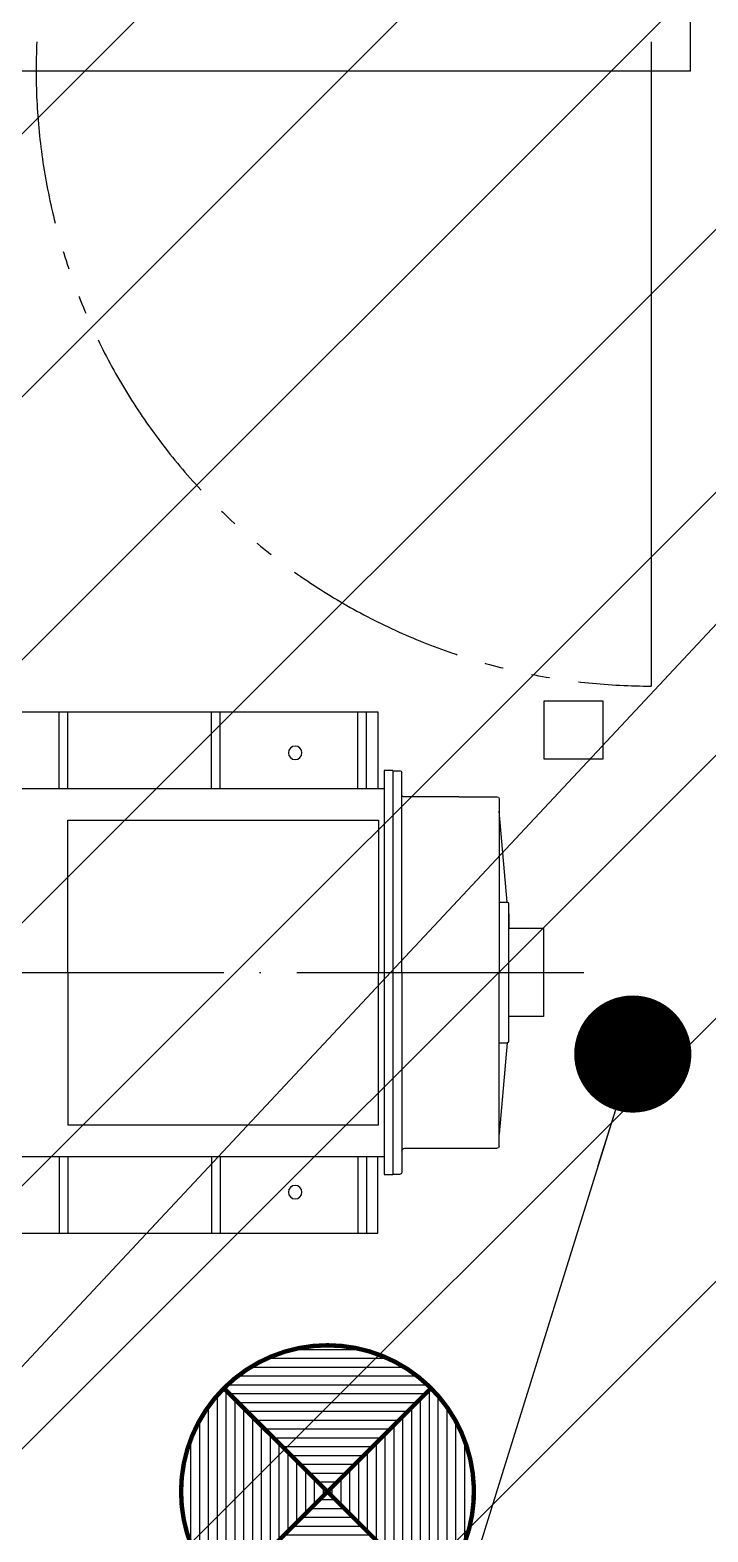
# Model space of a CAD drawing. Header units: millimetres. Extents: x 1084702 to 1166801, y 36632 to 124519.
# Drawn here: x 1103965 to 1105122, y 44588 to 47152 of the extents above; entities that cross this region are included whole.
import ezdxf

# ---------------------------------------------------------------- set-up
doc = ezdxf.new("R2010")
doc.units = ezdxf.units.MM
doc.header["$LTSCALE"] = 250
doc.linetypes.add('CENTER', pattern=[3, 2.5, -0.25, 0, -0.25])
doc.linetypes.add('PHANTOM', pattern=[2.1, 1.25, -0.2, 0.125, -0.2, 0.125, -0.2])
doc.layers.get('0').update_dxf_attribs({"color": 255})
for name, color, linetype in [('%posline', 240, 'Continuous'), ('%symbol', 1, 'Continuous'), ('SAFECO2', 50, 'Continuous'), ('SAFECO7', 255, 'Continuous')]:
    doc.layers.add(name, color=color, linetype=linetype)
doc.styles.add('ROMANS', font='ROMANS.shx', dxfattribs={"height": 100})
doc.dimstyles.new('dott', dxfattribs={"dimscale": 100, "dimtxt": 150, "dimasz": 0.01, "dimexe": 0.5, "dimexo": 1, "dimgap": 1, "dimtad": 1, "dimdsep": 46, "dimtxsty": 'ROMANS', "dimcen": 1.5, "dimclrd": 1, "dimclre": 1, "dimclrt": 2, "dimazin": 2, "dimtfac": 1, "dimtmove": 2, "dimatfit": 3, "dimldrblk": 'DOT', "dimfxl": 1, "dimtvp": 100, "dimtolj": 1, "dimarcsym": 0})
pattern_1 = [(90, (-22923.392, -82019.804), (-18.095804, 1e-15), [])]

# ---------------------------------------------------------------- blocks, each defined once
blk = doc.blocks.new('S.4.22B_SYMB')
at = {"layer": 'SAFECO2'}
h = blk.add_hatch(dxfattribs=at)
h.set_pattern_fill('_USER', color=256, scale=18.095804, style=0, pattern_type=0)
h.set_pattern_definition([(0, (-22923.392, -82019.804), (0, 18.095804), [])])
h.paths.add_polyline_path([(212, 212, 0.414214), (-212, 212), (0, 0)])
h.paths.add_polyline_path([(212, -212), (0, 0), (-212, -212, 0.414214)])
at = {"layer": 'SAFECO7'}
h = blk.add_hatch(dxfattribs=at)
h.set_pattern_fill('_USER', color=256, scale=18.095804, angle=90, style=0, pattern_type=0)
h.set_pattern_definition(pattern_1)
edge = h.paths.add_edge_path()
edge.add_line((0, 0), (-212, 212))
edge.add_arc((0, 0), 299.9, 135, 225)
edge.add_line((-212, -212), (0, 0))
h = blk.add_hatch(dxfattribs=at)
h.set_pattern_fill('_USER', color=256, scale=18.095804, angle=90, style=0, pattern_type=0)
h.set_pattern_definition(pattern_1)
edge = h.paths.add_edge_path()
edge.add_line((0, 0), (212, -212))
edge.add_arc((0, 0), 299.9, 315, 405)
edge.add_line((212, 212), (0, 0))
for p, q in [((0, 0), (-212, 212)), ((-299.9, 0), (-299.9, 0)), ((0, 0), (-212, -212))]:
    blk.add_line(p, q, dxfattribs=at)
at = {"layer": 'SAFECO7', "const_width": 9.05}
blk.add_lwpolyline([(-299.9, 0, 2.414243), (0, 299.9, 0.414213)], format="xyb", close=True, dxfattribs=at)
for points in [[(212, 212), (0, 0), (-212, -212)], [(212, -212), (0, 0), (-212, 212)]]:
    blk.add_lwpolyline(points, dxfattribs=at)
at = {"layer": 'SAFECO7'}
blk.add_circle((0, 0), 299.9, dxfattribs=at)
for start, end in [(135, 225), (315, 45)]:
    blk.add_arc((0, 0), 299.9, start, end, dxfattribs=at)
blk = doc.blocks.new('_Dot')
at = {"color": 0, "linetype": 'ByBlock', "lineweight": -2}
blk.add_line((-0.5, 0), (-1, 0), dxfattribs=at)
at = {"color": 0, "linetype": 'ByBlock', "const_width": 0.5}
blk.add_lwpolyline([(-0.25, 0, 1), (0.25, 0, 1)], format="xyb", close=True, dxfattribs=at)
blk = doc.blocks.new('GENERATOR-CENTER')
for p, q in [((274.4, -750), (274.4, 750)), ((207.5, -700), (207.5, -1800)), ((274.4, -750), (-3075.6, -750))]:
    blk.add_line(p, q)
at = {"linetype": 'PHANTOM'}
blk.add_arc((207.5, -750), 1050, 177.2706, 270, dxfattribs=at)
blk = doc.blocks.new('GENERATOR-BORDE')
for p, q in [((-1085.3, 445), (-282.7, 445)), ((-827, 314), (-827, 445)), ((-812, 314), (-812, 445)), ((-567, 314), (-567, 445)), ((-552, 314), (-552, 445)), ((-317, 314), (-317, 445)), ((-302, 314), (-302, 445)), ((-282.7, 445), (-282.7, 314)), ((-272, -345), (-272, 345)), ((-272, 345), (-257, 345)), ((-257, -345), (-257, 345)), ((-257, 344.5), (-245, 344.5)), ((-242, 310), (-242, 341.5)), ((-1092, 314), (-272, 314)), ((-242, 242.3), (-242, 310)), ((-237.5, 300), (-79, 300)), ((-76, 297), (-76, 292.5)), ((-76, 292.5), (-76, 0)), ((-812, 0), (-812, 260)), ((-812, 260), (-282, 260)), ((-282, 260), (-282, 0)), ((-62, 120), (-76, 275.7)), ((-242, 0), (-242, 242.3)), ((-76, 120), (-62, 120)), ((-60, 50), (-60, 118)), ((-59, 100), (-59, 75)), ((0, 75), (-60, 75)), ((0, -55.7), (0, 75)), ((0, -16.8), (0, 75)), ((-60, -12.7), (-60, 50)), ((-812, 0), (-812, -260)), ((-282, -260), (-282, 0)), ((-242, 0), (-242, -310)), ((-76, -297), (-76, 0)), ((-60, -59.8), (-60, -12.7)), ((-60, -118), (-60, -59.8)), ((0, -75), (-60, -75)), ((-59, -100), (-59, -75)), ((0, -75), (0, -55.7)), ((-59, -100), (-60, -100)), ((-76, -120), (-62, -120)), ((-62, -120), (-76, -275.7)), ((-812, -260), (-282, -260)), ((-144.5, -300), (-239, -300)), ((-144.5, -300), (-79, -300)), ((-1092, -314), (-272, -314)), ((-827, -314), (-827, -445)), ((-812, -314), (-812, -445)), ((-567, -314), (-567, -445)), ((-552, -314), (-552, -445)), ((-317, -314), (-317, -445)), ((-302, -314), (-302, -445)), ((-282.7, -445), (-282.7, -314)), ((-242, -310), (-242, -341.5)), ((-257, -345), (-272, -345)), ((-257, -344.5), (-245, -344.5)), ((-1085.3, -445), (-282.7, -445))]:
    blk.add_line(p, q)
at = {"linetype": 'CENTER'}
blk.add_line((-2671.2, 0), (68.9, 0), dxfattribs=at)
for centre in [(-424, 375), (-424, -375)]:
    blk.add_circle(centre, 11.5)
for centre, radius, start, end in [((-245, 341.5), 3, 0, 90), ((-237, 305), 5, 180, 270), ((-79, 297), 3, 0, 90), ((-62, 118), 2, 0, 90), ((-62, -118), 2, 270, 0), ((-239, -303), 3, 90, 180), ((-79, -297), 3, 270, 0), ((-245, -341.5), 3, 270, 0)]:
    blk.add_arc(centre, radius, start, end)
blk = doc.blocks.new('BL_1-deck_B4_2')
blk.add_lwpolyline([(87079.6, 14258.8), (87179.6, 14258.8), (87179.6, 14158.8), (87079.6, 14158.8)], close=True)
blk.add_blockref('GENERATOR-CENTER', (87054.8, 16083.8))
at = {"xscale": -1, "rotation": 180}
blk.add_blockref('GENERATOR-BORDE', (87078.4, 13794.8), dxfattribs=at)

msp = doc.modelspace()

# ---------------------------------------------------------------- hatches: boundary and pattern name
at = {"layer": '%symbol', "true_color": 0x939598}
h = msp.add_hatch(dxfattribs=at)
h.set_pattern_fill('ANSI31', color=252, scale=100)
h.paths.add_polyline_path([(1097892.6, 52632.3), (1097892.6, 43032.3), (1109392.6, 43032.3), (1109392.6, 52632.3)])

# ---------------------------------------------------------------- block references
at = {"layer": '%symbol', "xscale": 0.8333333333329453, "yscale": 0.8333333333329453, "zscale": 0.8333333333329453}
msp.add_blockref('S.4.22B_SYMB', (1104472.6, 44657), dxfattribs=at)
msp.add_blockref('BL_1-deck_B4_2', (1017763, 31748.5))

# ---------------------------------------------------------------- leaders
at = {"layer": '%posline', "linetype": 'ByBlock'}
for points in [[(1105977, 46518.4), (1099711.3, 53457.4)], [(1106280.8, 47363.3), (1101490.5, 42238)], [(1104993.7, 45404.1), (1104007.5, 42238)]]:
    msp.add_leader(points, dimstyle='dott', override={"dimasz": 2, "dimgap": 1, "dimtad": 0, "dimclrd": 256}, dxfattribs=at)

doc.saveas('drawing.dxf')
